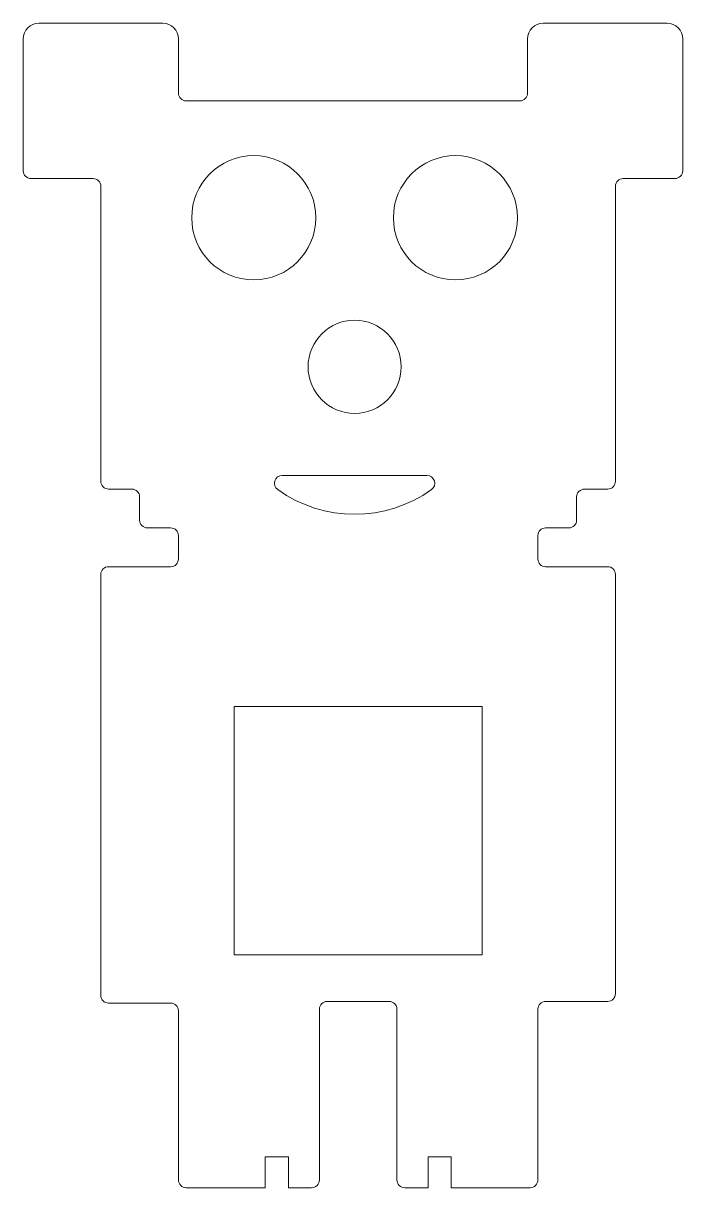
# Model space of a CAD drawing. Header units: millimetres. Extents: x -14 to 71, y -44 to 106.
import ezdxf

# ---------------------------------------------------------------- set-up
doc = ezdxf.new("R2010")
doc.units = ezdxf.units.MM
doc.layers.add('Corte exterior', color=1, linetype='Continuous', lineweight=5, true_color=0xff0000)

msp = doc.modelspace()

# ---------------------------------------------------------------- linework, layer by layer
at = {"layer": 'Corte exterior'}
for p, q in [((3.82, 106.25), (-12.18, 106.25)), ((68.82, 106.25), (52.82, 106.25)), ((-14.18, 104.25), (-14.18, 87.25)), ((5.82, 97.25), (5.82, 104.25)), ((50.82, 104.25), (50.82, 97.25)), ((70.82, 104.25), (70.82, 87.25)), ((49.82, 96.25), (6.82, 96.25)), ((-13.18, 86.25), (-8.68, 86.25)), ((-8.68, 86.25), (-5.18, 86.25)), ((69.82, 86.25), (63.15, 86.25)), ((-4.18, 85.25), (-4.18, 47.25)), ((62.15, 85.25), (62.15, 66.75)), ((62.15, 66.75), (62.15, 47.25)), ((37.86, 48), (19.2, 48)), ((-3.18, 46.25), (-0.18, 46.25)), ((0.82, 45.25), (0.82, 42.25)), ((57.15, 45.25), (57.15, 42.25)), ((61.15, 46.25), (58.15, 46.25)), ((1.82, 41.25), (4.82, 41.25)), ((56.15, 41.25), (53.15, 41.25)), ((5.82, 40.25), (5.82, 37.25)), ((52.15, 40.25), (52.15, 37.25)), ((4.82, 36.25), (-3.18, 36.25)), ((53.15, 36.25), (61.15, 36.25)), ((-4.18, 35.25), (-4.18, 14.64)), ((62.15, 12.64), (62.15, 35.25)), ((12.99, 18.25), (29.49, 18.25)), ((12.99, -13.75), (12.99, 18.25)), ((29.49, 18.25), (44.99, 18.25)), ((44.99, 18.25), (44.99, -13.75)), ((-4.18, 14.64), (-4.18, -18.97)), ((62.15, 12.64), (62.15, -18.75)), ((44.99, -13.75), (12.99, -13.75)), ((-3.18, -19.97), (4.82, -19.97)), ((5.82, -20.97), (5.82, -42.75)), ((23.99, -42.75), (23.99, -20.75)), ((24.99, -19.75), (32.99, -19.75)), ((33.99, -20.75), (33.99, -42.75)), ((52.15, -42.75), (52.15, -20.75)), ((53.15, -19.75), (61.15, -19.75)), ((16.99, -39.75), (19.99, -39.75)), ((16.99, -43.75), (16.99, -39.75)), ((19.99, -39.75), (19.99, -43.75)), ((37.99, -39.75), (40.99, -39.75)), ((37.99, -43.75), (37.99, -39.75)), ((40.99, -39.75), (40.99, -43.75)), ((6.82, -43.75), (16.99, -43.75)), ((19.99, -43.75), (22.99, -43.75)), ((34.99, -43.75), (37.99, -43.75)), ((40.99, -43.75), (51.15, -43.75))]:
    msp.add_line(p, q, dxfattribs=at)
for centre, radius in [((15.53, 81.2), 8), ((41.53, 81.2), 8), ((28.53, 62), 6)]:
    msp.add_circle(centre, radius, dxfattribs=at)
for centre, radius, start, end in [((-12.18, 104.25), 2, 90, 180), ((3.82, 104.25), 2, 0, 90), ((52.82, 104.25), 2, 90, 180), ((68.82, 104.25), 2, 0, 90), ((6.82, 97.25), 1, 180, 270), ((49.82, 97.25), 1, 270, 0), ((-13.18, 87.25), 1, 180, 270), ((69.82, 87.25), 1, 270, 0), ((-5.18, 85.25), 1, 0, 90), ((63.15, 85.25), 1, 90, 180), ((19.2, 47), 1, 90, 234.3513), ((37.86, 47), 1, 305.6487, 90), ((-3.18, 47.25), 1, 180, 270), ((61.15, 47.25), 1, 270, 0), ((-0.18, 45.25), 1, 0, 90), ((28.53, 60.01), 17.01, 234.3513, 305.6487), ((58.15, 45.25), 1, 90, 180), ((1.82, 42.25), 1, 180, 270), ((56.15, 42.25), 1, 270, 0), ((4.82, 40.25), 1, 0, 90), ((53.15, 40.25), 1, 90, 180), ((-3.18, 35.25), 1, 90, 180), ((4.82, 37.25), 1, 270, 0), ((53.15, 37.25), 1, 180, 270), ((61.15, 35.25), 1, 0, 90), ((-3.18, -18.97), 1, 180, 270), ((61.15, -18.75), 1, 270, 0), ((4.82, -20.97), 1, 0, 90), ((24.99, -20.75), 1, 90, 180), ((32.99, -20.75), 1, 360, 90), ((53.15, -20.75), 1, 90, 180), ((6.82, -42.75), 1, 180, 270), ((22.99, -42.75), 1, 270, 0), ((34.99, -42.75), 1, 180, 270), ((51.15, -42.75), 1, 270, 0)]:
    msp.add_arc(centre, radius, start, end, dxfattribs=at)

doc.saveas('drawing.dxf')
